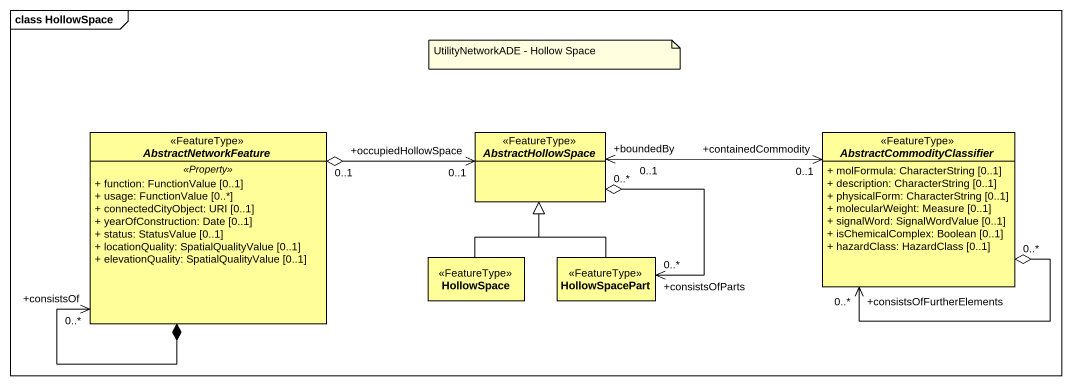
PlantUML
@startuml
mainframe class HollowSpace
hide circle
hide empty members
skinparam classAttributeIconSize 0
abstract class AbstractNetworkFeature <<FeatureType>> #FFFE99 {
  .. <<Property>> ..
  + function: FunctionValue [0..1]
  + usage: FunctionValue [0..*]
  + connectedCityObject: URI [0..1]
  + yearOfConstruction: Date [0..1]
  + status: StatusValue [0..1]
  + locationQuality: SpatialQualityValue [0..1]
  + elevationQuality: SpatialQualityValue [0..1]
}
abstract class AbstractHollowSpace <<FeatureType>> #FFFE99
abstract class AbstractCommodityClassifier <<FeatureType>> #FFFE99 {
  + molFormula: CharacterString [0..1]
  + description: CharacterString [0..1]
  + physicalForm: CharacterString [0..1]
  + molecularWeight: Measure [0..1]
  + signalWord: SignalWordValue [0..1]
  + isChemicalComplex: Boolean [0..1]
  + hazardClass: HazardClass [0..1]
}
class HollowSpace <<FeatureType>> #FFFE99
class HollowSpacePart <<FeatureType>> #FFFE99
AbstractNetworkFeature "+consistsOf\n0..*" <--* AbstractNetworkFeature
AbstractHollowSpace "+occupiedHollowSpace\n0..1" <-left-o "0..1" AbstractNetworkFeature
AbstractHollowSpace "+boundedBy\n0..1" <-right-> "+containedCommodity\n0..1" AbstractCommodityClassifier
AbstractCommodityClassifier "+consistsOfFurtherElements\n0..*" <--o "0..*" AbstractCommodityClassifier
HollowSpace -up-|> AbstractHollowSpace
HollowSpacePart "+consistsOfParts\n0..*" <-up-o "0..*" AbstractHollowSpace
HollowSpacePart -up-|> AbstractHollowSpace
note as N1
  UtilityNetworkADE - Hollow Space
end note
@enduml
